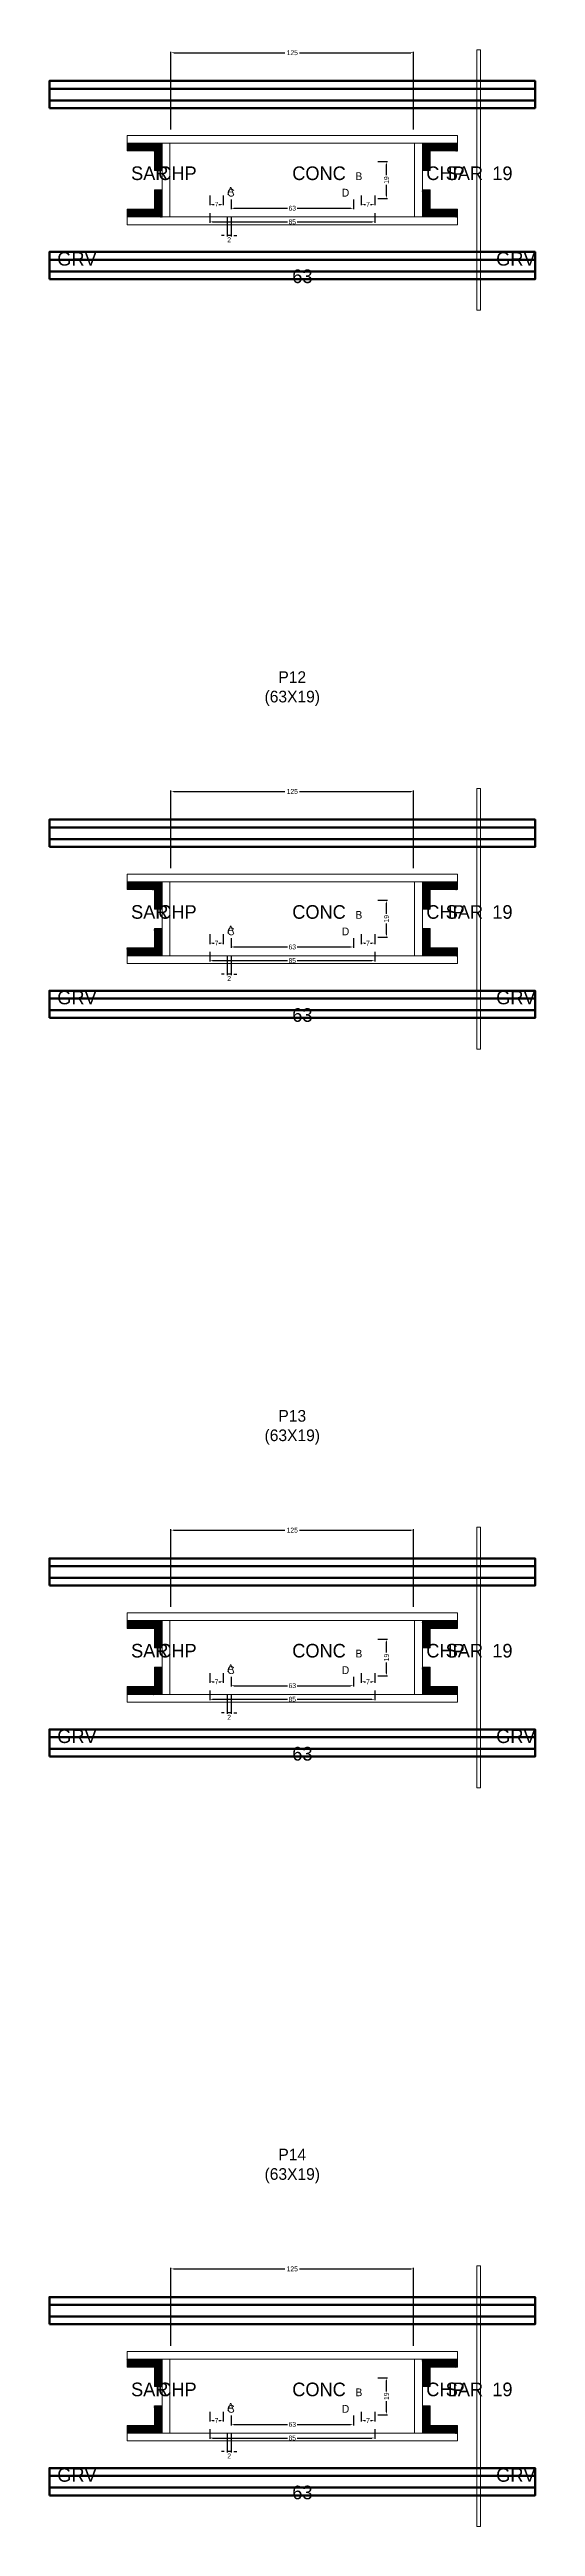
# Model space of a CAD drawing. Header units: centimetres. Extents: x -8500 to 4118, y -39526 to 295.
# Drawn here: x -125 to 125, y -4867 to -3593 of the extents above; entities that cross this region are included whole.
import ezdxf

# ---------------------------------------------------------------- set-up
doc = ezdxf.new("R2010")
doc.units = ezdxf.units.CM
for name, color, linetype in [('COTA', 241, 'Continuous'), ('GRAVATA', 224, 'Continuous'), ('Hachura', 251, 'Continuous'), ('NOMENCLATURA', 7, 'Continuous'), ('SARRAFO', 251, 'Continuous'), ('Texto Seção', 7, 'Continuous')]:
    doc.layers.add(name, color=color, linetype=linetype)
doc.dimstyles.new('cotax2', dxfattribs={"dimtxt": 2.5, "dimasz": 1.5, "dimexe": 0.5, "dimexo": 0.5, "dimgap": 0.5, "dimtad": 1, "dimcen": 2.5, "dimazin": 3, "dimtfac": 1, "dimtmove": 0, "dimatfit": 3})

# ---------------------------------------------------------------- blocks, each defined once
blk = doc.blocks.new('_CLOSEDFILLED')
at = {"color": 0, "linetype": 'BYBLOCK'}
blk.add_solid([(-1, 0.16), (0, 0), (-1, -0.16)], dxfattribs=at)
blk = doc.blocks.new('*D274')
for p, q in [((-42.5, -3677), (-42.5, -3682)), ((-41, -3681.5), (-2.5, -3681.5)), ((2.5, -3681.5), (41, -3681.5)), ((42.5, -3677), (42.5, -3682))]:
    blk.add_line(p, q)
at = {"layer": 'Defpoints'}
for p in [(-42.5, -3676.5), (-42.5, -3681.5), (42.5, -3676.5)]:
    blk.add_point(p, dxfattribs=at)
at = {"layer": 'COTA', "xscale": 1.5, "yscale": 1.5, "rotation": 180}
blk.add_blockref('_CLOSEDFILLED', (-42.5, -3681.5), dxfattribs=at)
at = {"layer": 'COTA', "xscale": 1.5, "yscale": 1.5}
blk.add_blockref('_CLOSEDFILLED', (42.5, -3681.5), dxfattribs=at)
at = {"layer": 'COTA', "insert": (0, -3681.5), "char_height": 2.5, "attachment_point": 5}
blk.add_mtext('85', dxfattribs=at)
blk = doc.blocks.new('*D275')
for p, q in [((-31.5, -3670), (-31.5, -3675)), ((-30, -3674.5), (-2.5, -3674.5)), ((2.5, -3674.5), (30, -3674.5)), ((31.5, -3670), (31.5, -3675))]:
    blk.add_line(p, q)
at = {"layer": 'Defpoints'}
for p in [(-31.5, -3669.5), (31.5, -3669.5), (-31.5, -3674.5)]:
    blk.add_point(p, dxfattribs=at)
at = {"layer": 'COTA', "xscale": 1.5, "yscale": 1.5, "rotation": 180}
blk.add_blockref('_CLOSEDFILLED', (-31.5, -3674.5), dxfattribs=at)
at = {"layer": 'COTA', "xscale": 1.5, "yscale": 1.5}
blk.add_blockref('_CLOSEDFILLED', (31.5, -3674.5), dxfattribs=at)
at = {"layer": 'COTA', "insert": (0, -3674.5), "char_height": 2.5, "attachment_point": 5}
blk.add_mtext('63', dxfattribs=at)
blk = doc.blocks.new('*D276')
for p, q in [((44, -3650.5), (49, -3650.5)), ((48.5, -3657.5), (48.5, -3652)), ((44, -3669.5), (49, -3669.5)), ((48.5, -3668), (48.5, -3662.5))]:
    blk.add_line(p, q)
at = {"layer": 'Defpoints'}
for p in [(43.5, -3650.5), (43.5, -3669.5), (48.5, -3669.5)]:
    blk.add_point(p, dxfattribs=at)
at = {"layer": 'COTA', "xscale": 1.5, "yscale": 1.5}
for p, rotation in [((48.5, -3650.5), 90), ((48.5, -3669.5), 270)]:
    blk.add_blockref('_CLOSEDFILLED', p, dxfattribs=dict(at, rotation=rotation))
at = {"layer": 'COTA', "insert": (48.5, -3660), "char_height": 2.5, "attachment_point": 5, "rotation": 90}
blk.add_mtext('19', dxfattribs=at)
blk = doc.blocks.new('*D277')
for p, q in [((-42.5, -3668), (-42.5, -3673)), ((-35.5, -3668), (-35.5, -3673)), ((-41, -3672.5), (-40.25, -3672.5)), ((-37.75, -3672.5), (-37, -3672.5))]:
    blk.add_line(p, q)
at = {"layer": 'Defpoints'}
for p in [(-42.5, -3667.5), (-35.5, -3667.5), (-42.5, -3672.5)]:
    blk.add_point(p, dxfattribs=at)
at = {"layer": 'COTA', "xscale": 1.5, "yscale": 1.5, "rotation": 180}
blk.add_blockref('_CLOSEDFILLED', (-42.5, -3672.5), dxfattribs=at)
at = {"layer": 'COTA', "xscale": 1.5, "yscale": 1.5}
blk.add_blockref('_CLOSEDFILLED', (-35.5, -3672.5), dxfattribs=at)
at = {"layer": 'COTA', "insert": (-39, -3672.5), "char_height": 2.5, "attachment_point": 5}
blk.add_mtext('7', dxfattribs=at)
blk = doc.blocks.new('*D278')
for p, q in [((35.5, -3668), (35.5, -3673)), ((42.5, -3668), (42.5, -3673)), ((37, -3672.5), (37.75, -3672.5)), ((40.25, -3672.5), (41, -3672.5))]:
    blk.add_line(p, q)
at = {"layer": 'Defpoints'}
for p in [(35.5, -3667.5), (42.5, -3667.5), (35.5, -3672.5)]:
    blk.add_point(p, dxfattribs=at)
at = {"layer": 'COTA', "xscale": 1.5, "yscale": 1.5, "rotation": 180}
blk.add_blockref('_CLOSEDFILLED', (35.5, -3672.5), dxfattribs=at)
at = {"layer": 'COTA', "xscale": 1.5, "yscale": 1.5}
blk.add_blockref('_CLOSEDFILLED', (42.5, -3672.5), dxfattribs=at)
at = {"layer": 'COTA', "insert": (39, -3672.5), "char_height": 2.5, "attachment_point": 5}
blk.add_mtext('7', dxfattribs=at)
blk = doc.blocks.new('*D279')
for p, q in [((-62.5, -3634), (-62.5, -3594)), ((-61, -3594.5), (-3.75, -3594.5)), ((3.75, -3594.5), (61, -3594.5)), ((62.5, -3634), (62.5, -3594))]:
    blk.add_line(p, q)
at = {"layer": 'Defpoints'}
for p in [(-62.5, -3594.5), (-62.5, -3634.5), (62.5, -3634.5)]:
    blk.add_point(p, dxfattribs=at)
at = {"layer": 'COTA', "xscale": 1.5, "yscale": 1.5, "rotation": 180}
blk.add_blockref('_CLOSEDFILLED', (-62.5, -3594.5), dxfattribs=at)
at = {"layer": 'COTA', "xscale": 1.5, "yscale": 1.5}
blk.add_blockref('_CLOSEDFILLED', (62.5, -3594.5), dxfattribs=at)
at = {"layer": 'COTA', "insert": (0, -3594.5), "char_height": 2.5, "attachment_point": 5}
blk.add_mtext('125', dxfattribs=at)
blk = doc.blocks.new('*D300')
for p, q in [((-42.5, -4057), (-42.5, -4062)), ((-41, -4061.5), (-2.5, -4061.5)), ((2.5, -4061.5), (41, -4061.5)), ((42.5, -4057), (42.5, -4062))]:
    blk.add_line(p, q)
at = {"layer": 'Defpoints'}
for p in [(-42.5, -4056.5), (-42.5, -4061.5), (42.5, -4056.5)]:
    blk.add_point(p, dxfattribs=at)
at = {"layer": 'COTA', "xscale": 1.5, "yscale": 1.5, "rotation": 180}
blk.add_blockref('_CLOSEDFILLED', (-42.5, -4061.5), dxfattribs=at)
at = {"layer": 'COTA', "xscale": 1.5, "yscale": 1.5}
blk.add_blockref('_CLOSEDFILLED', (42.5, -4061.5), dxfattribs=at)
at = {"layer": 'COTA', "insert": (0, -4061.5), "char_height": 2.5, "attachment_point": 5}
blk.add_mtext('85', dxfattribs=at)
blk = doc.blocks.new('*D301')
for p, q in [((-31.5, -4050), (-31.5, -4055)), ((31.5, -4050), (31.5, -4055)), ((-30, -4054.5), (-2.5, -4054.5)), ((2.5, -4054.5), (30, -4054.5))]:
    blk.add_line(p, q)
at = {"layer": 'Defpoints'}
for p in [(-31.5, -4049.5), (31.5, -4049.5), (-31.5, -4054.5)]:
    blk.add_point(p, dxfattribs=at)
at = {"layer": 'COTA', "xscale": 1.5, "yscale": 1.5, "rotation": 180}
blk.add_blockref('_CLOSEDFILLED', (-31.5, -4054.5), dxfattribs=at)
at = {"layer": 'COTA', "xscale": 1.5, "yscale": 1.5}
blk.add_blockref('_CLOSEDFILLED', (31.5, -4054.5), dxfattribs=at)
at = {"layer": 'COTA', "insert": (0, -4054.5), "char_height": 2.5, "attachment_point": 5}
blk.add_mtext('63', dxfattribs=at)
blk = doc.blocks.new('*D302')
for p, q in [((44, -4030.5), (49, -4030.5)), ((48.5, -4037.5), (48.5, -4032)), ((44, -4049.5), (49, -4049.5)), ((48.5, -4048), (48.5, -4042.5))]:
    blk.add_line(p, q)
at = {"layer": 'Defpoints'}
for p in [(43.5, -4030.5), (43.5, -4049.5), (48.5, -4049.5)]:
    blk.add_point(p, dxfattribs=at)
at = {"layer": 'COTA', "xscale": 1.5, "yscale": 1.5}
for p, rotation in [((48.5, -4030.5), 90), ((48.5, -4049.5), 270)]:
    blk.add_blockref('_CLOSEDFILLED', p, dxfattribs=dict(at, rotation=rotation))
at = {"layer": 'COTA', "insert": (48.5, -4040), "char_height": 2.5, "attachment_point": 5, "rotation": 90}
blk.add_mtext('19', dxfattribs=at)
blk = doc.blocks.new('*D303')
for p, q in [((-42.5, -4048), (-42.5, -4053)), ((-35.5, -4048), (-35.5, -4053)), ((-41, -4052.5), (-40.25, -4052.5)), ((-37.75, -4052.5), (-37, -4052.5))]:
    blk.add_line(p, q)
at = {"layer": 'Defpoints'}
for p in [(-42.5, -4047.5), (-35.5, -4047.5), (-42.5, -4052.5)]:
    blk.add_point(p, dxfattribs=at)
at = {"layer": 'COTA', "xscale": 1.5, "yscale": 1.5, "rotation": 180}
blk.add_blockref('_CLOSEDFILLED', (-42.5, -4052.5), dxfattribs=at)
at = {"layer": 'COTA', "xscale": 1.5, "yscale": 1.5}
blk.add_blockref('_CLOSEDFILLED', (-35.5, -4052.5), dxfattribs=at)
at = {"layer": 'COTA', "insert": (-39, -4052.5), "char_height": 2.5, "attachment_point": 5}
blk.add_mtext('7', dxfattribs=at)
blk = doc.blocks.new('*D304')
for p, q in [((35.5, -4048), (35.5, -4053)), ((42.5, -4048), (42.5, -4053)), ((37, -4052.5), (37.75, -4052.5)), ((40.25, -4052.5), (41, -4052.5))]:
    blk.add_line(p, q)
at = {"layer": 'Defpoints'}
for p in [(35.5, -4047.5), (42.5, -4047.5), (35.5, -4052.5)]:
    blk.add_point(p, dxfattribs=at)
at = {"layer": 'COTA', "xscale": 1.5, "yscale": 1.5, "rotation": 180}
blk.add_blockref('_CLOSEDFILLED', (35.5, -4052.5), dxfattribs=at)
at = {"layer": 'COTA', "xscale": 1.5, "yscale": 1.5}
blk.add_blockref('_CLOSEDFILLED', (42.5, -4052.5), dxfattribs=at)
at = {"layer": 'COTA', "insert": (39, -4052.5), "char_height": 2.5, "attachment_point": 5}
blk.add_mtext('7', dxfattribs=at)
blk = doc.blocks.new('*D305')
for p, q in [((-62.5, -4014), (-62.5, -3974)), ((-61, -3974.5), (-3.75, -3974.5)), ((3.75, -3974.5), (61, -3974.5)), ((62.5, -4014), (62.5, -3974))]:
    blk.add_line(p, q)
at = {"layer": 'Defpoints'}
for p in [(-62.5, -3974.5), (-62.5, -4014.5), (62.5, -4014.5)]:
    blk.add_point(p, dxfattribs=at)
at = {"layer": 'COTA', "xscale": 1.5, "yscale": 1.5, "rotation": 180}
blk.add_blockref('_CLOSEDFILLED', (-62.5, -3974.5), dxfattribs=at)
at = {"layer": 'COTA', "xscale": 1.5, "yscale": 1.5}
blk.add_blockref('_CLOSEDFILLED', (62.5, -3974.5), dxfattribs=at)
at = {"layer": 'COTA', "insert": (0, -3974.5), "char_height": 2.5, "attachment_point": 5}
blk.add_mtext('125', dxfattribs=at)
blk = doc.blocks.new('*D326')
for p, q in [((-42.5, -4437), (-42.5, -4442)), ((-41, -4441.5), (-2.5, -4441.5)), ((2.5, -4441.5), (41, -4441.5)), ((42.5, -4437), (42.5, -4442))]:
    blk.add_line(p, q)
at = {"layer": 'Defpoints'}
for p in [(-42.5, -4436.5), (-42.5, -4441.5), (42.5, -4436.5)]:
    blk.add_point(p, dxfattribs=at)
at = {"layer": 'COTA', "xscale": 1.5, "yscale": 1.5, "rotation": 180}
blk.add_blockref('_CLOSEDFILLED', (-42.5, -4441.5), dxfattribs=at)
at = {"layer": 'COTA', "xscale": 1.5, "yscale": 1.5}
blk.add_blockref('_CLOSEDFILLED', (42.5, -4441.5), dxfattribs=at)
at = {"layer": 'COTA', "insert": (0, -4441.5), "char_height": 2.5, "attachment_point": 5}
blk.add_mtext('85', dxfattribs=at)
blk = doc.blocks.new('*D327')
for p, q in [((-31.5, -4430), (-31.5, -4435)), ((31.5, -4430), (31.5, -4435)), ((-30, -4434.5), (-2.5, -4434.5)), ((2.5, -4434.5), (30, -4434.5))]:
    blk.add_line(p, q)
at = {"layer": 'Defpoints'}
for p in [(-31.5, -4429.5), (31.5, -4429.5), (-31.5, -4434.5)]:
    blk.add_point(p, dxfattribs=at)
at = {"layer": 'COTA', "xscale": 1.5, "yscale": 1.5, "rotation": 180}
blk.add_blockref('_CLOSEDFILLED', (-31.5, -4434.5), dxfattribs=at)
at = {"layer": 'COTA', "xscale": 1.5, "yscale": 1.5}
blk.add_blockref('_CLOSEDFILLED', (31.5, -4434.5), dxfattribs=at)
at = {"layer": 'COTA', "insert": (0, -4434.5), "char_height": 2.5, "attachment_point": 5}
blk.add_mtext('63', dxfattribs=at)
blk = doc.blocks.new('*D328')
for p, q in [((44, -4410.5), (49, -4410.5)), ((48.5, -4417.5), (48.5, -4412)), ((44, -4429.5), (49, -4429.5)), ((48.5, -4428), (48.5, -4422.5))]:
    blk.add_line(p, q)
at = {"layer": 'Defpoints'}
for p in [(43.5, -4410.5), (43.5, -4429.5), (48.5, -4429.5)]:
    blk.add_point(p, dxfattribs=at)
at = {"layer": 'COTA', "xscale": 1.5, "yscale": 1.5}
for p, rotation in [((48.5, -4410.5), 90), ((48.5, -4429.5), 270)]:
    blk.add_blockref('_CLOSEDFILLED', p, dxfattribs=dict(at, rotation=rotation))
at = {"layer": 'COTA', "insert": (48.5, -4420), "char_height": 2.5, "attachment_point": 5, "rotation": 90}
blk.add_mtext('19', dxfattribs=at)
blk = doc.blocks.new('*D329')
for p, q in [((-42.5, -4428), (-42.5, -4433)), ((-41, -4432.5), (-40.25, -4432.5)), ((-37.75, -4432.5), (-37, -4432.5)), ((-35.5, -4428), (-35.5, -4433))]:
    blk.add_line(p, q)
at = {"layer": 'Defpoints'}
for p in [(-42.5, -4427.5), (-42.5, -4432.5), (-35.5, -4427.5)]:
    blk.add_point(p, dxfattribs=at)
at = {"layer": 'COTA', "xscale": 1.5, "yscale": 1.5, "rotation": 180}
blk.add_blockref('_CLOSEDFILLED', (-42.5, -4432.5), dxfattribs=at)
at = {"layer": 'COTA', "xscale": 1.5, "yscale": 1.5}
blk.add_blockref('_CLOSEDFILLED', (-35.5, -4432.5), dxfattribs=at)
at = {"layer": 'COTA', "insert": (-39, -4432.5), "char_height": 2.5, "attachment_point": 5}
blk.add_mtext('7', dxfattribs=at)
blk = doc.blocks.new('*D330')
for p, q in [((35.5, -4428), (35.5, -4433)), ((37, -4432.5), (37.75, -4432.5)), ((40.25, -4432.5), (41, -4432.5)), ((42.5, -4428), (42.5, -4433))]:
    blk.add_line(p, q)
at = {"layer": 'Defpoints'}
for p in [(35.5, -4427.5), (35.5, -4432.5), (42.5, -4427.5)]:
    blk.add_point(p, dxfattribs=at)
at = {"layer": 'COTA', "xscale": 1.5, "yscale": 1.5, "rotation": 180}
blk.add_blockref('_CLOSEDFILLED', (35.5, -4432.5), dxfattribs=at)
at = {"layer": 'COTA', "xscale": 1.5, "yscale": 1.5}
blk.add_blockref('_CLOSEDFILLED', (42.5, -4432.5), dxfattribs=at)
at = {"layer": 'COTA', "insert": (39, -4432.5), "char_height": 2.5, "attachment_point": 5}
blk.add_mtext('7', dxfattribs=at)
blk = doc.blocks.new('*D331')
for p, q in [((-62.5, -4394), (-62.5, -4354)), ((-61, -4354.5), (-3.75, -4354.5)), ((3.75, -4354.5), (61, -4354.5)), ((62.5, -4394), (62.5, -4354))]:
    blk.add_line(p, q)
at = {"layer": 'Defpoints'}
for p in [(-62.5, -4354.5), (-62.5, -4394.5), (62.5, -4394.5)]:
    blk.add_point(p, dxfattribs=at)
at = {"layer": 'COTA', "xscale": 1.5, "yscale": 1.5, "rotation": 180}
blk.add_blockref('_CLOSEDFILLED', (-62.5, -4354.5), dxfattribs=at)
at = {"layer": 'COTA', "xscale": 1.5, "yscale": 1.5}
blk.add_blockref('_CLOSEDFILLED', (62.5, -4354.5), dxfattribs=at)
at = {"layer": 'COTA', "insert": (0, -4354.5), "char_height": 2.5, "attachment_point": 5}
blk.add_mtext('125', dxfattribs=at)
blk = doc.blocks.new('*D352')
for p, q in [((-42.5, -4817), (-42.5, -4822)), ((-41, -4821.5), (-2.5, -4821.5)), ((2.5, -4821.5), (41, -4821.5)), ((42.5, -4817), (42.5, -4822))]:
    blk.add_line(p, q)
at = {"layer": 'Defpoints'}
for p in [(-42.5, -4816.5), (-42.5, -4821.5), (42.5, -4816.5)]:
    blk.add_point(p, dxfattribs=at)
at = {"layer": 'COTA', "xscale": 1.5, "yscale": 1.5, "rotation": 180}
blk.add_blockref('_CLOSEDFILLED', (-42.5, -4821.5), dxfattribs=at)
at = {"layer": 'COTA', "xscale": 1.5, "yscale": 1.5}
blk.add_blockref('_CLOSEDFILLED', (42.5, -4821.5), dxfattribs=at)
at = {"layer": 'COTA', "insert": (0, -4821.5), "char_height": 2.5, "attachment_point": 5}
blk.add_mtext('85', dxfattribs=at)
blk = doc.blocks.new('*D353')
for p, q in [((-31.5, -4810), (-31.5, -4815)), ((-30, -4814.5), (-2.5, -4814.5)), ((2.5, -4814.5), (30, -4814.5)), ((31.5, -4810), (31.5, -4815))]:
    blk.add_line(p, q)
at = {"layer": 'Defpoints'}
for p in [(-31.5, -4809.5), (-31.5, -4814.5), (31.5, -4809.5)]:
    blk.add_point(p, dxfattribs=at)
at = {"layer": 'COTA', "xscale": 1.5, "yscale": 1.5, "rotation": 180}
blk.add_blockref('_CLOSEDFILLED', (-31.5, -4814.5), dxfattribs=at)
at = {"layer": 'COTA', "xscale": 1.5, "yscale": 1.5}
blk.add_blockref('_CLOSEDFILLED', (31.5, -4814.5), dxfattribs=at)
at = {"layer": 'COTA', "insert": (0, -4814.5), "char_height": 2.5, "attachment_point": 5}
blk.add_mtext('63', dxfattribs=at)
blk = doc.blocks.new('*D354')
for p, q in [((44, -4790.5), (49, -4790.5)), ((48.5, -4797.5), (48.5, -4792)), ((48.5, -4808), (48.5, -4802.5)), ((44, -4809.5), (49, -4809.5))]:
    blk.add_line(p, q)
at = {"layer": 'Defpoints'}
for p in [(43.5, -4790.5), (43.5, -4809.5), (48.5, -4809.5)]:
    blk.add_point(p, dxfattribs=at)
at = {"layer": 'COTA', "xscale": 1.5, "yscale": 1.5}
for p, rotation in [((48.5, -4790.5), 90), ((48.5, -4809.5), 270)]:
    blk.add_blockref('_CLOSEDFILLED', p, dxfattribs=dict(at, rotation=rotation))
at = {"layer": 'COTA', "insert": (48.5, -4800), "char_height": 2.5, "attachment_point": 5, "rotation": 90}
blk.add_mtext('19', dxfattribs=at)
blk = doc.blocks.new('*D355')
for p, q in [((-42.5, -4808), (-42.5, -4813)), ((-41, -4812.5), (-40.25, -4812.5)), ((-37.75, -4812.5), (-37, -4812.5)), ((-35.5, -4808), (-35.5, -4813))]:
    blk.add_line(p, q)
at = {"layer": 'Defpoints'}
for p in [(-42.5, -4807.5), (-42.5, -4812.5), (-35.5, -4807.5)]:
    blk.add_point(p, dxfattribs=at)
at = {"layer": 'COTA', "xscale": 1.5, "yscale": 1.5, "rotation": 180}
blk.add_blockref('_CLOSEDFILLED', (-42.5, -4812.5), dxfattribs=at)
at = {"layer": 'COTA', "xscale": 1.5, "yscale": 1.5}
blk.add_blockref('_CLOSEDFILLED', (-35.5, -4812.5), dxfattribs=at)
at = {"layer": 'COTA', "insert": (-39, -4812.5), "char_height": 2.5, "attachment_point": 5}
blk.add_mtext('7', dxfattribs=at)
blk = doc.blocks.new('*D356')
for p, q in [((35.5, -4808), (35.5, -4813)), ((37, -4812.5), (37.75, -4812.5)), ((40.25, -4812.5), (41, -4812.5)), ((42.5, -4808), (42.5, -4813))]:
    blk.add_line(p, q)
at = {"layer": 'Defpoints'}
for p in [(35.5, -4807.5), (35.5, -4812.5), (42.5, -4807.5)]:
    blk.add_point(p, dxfattribs=at)
at = {"layer": 'COTA', "xscale": 1.5, "yscale": 1.5, "rotation": 180}
blk.add_blockref('_CLOSEDFILLED', (35.5, -4812.5), dxfattribs=at)
at = {"layer": 'COTA', "xscale": 1.5, "yscale": 1.5}
blk.add_blockref('_CLOSEDFILLED', (42.5, -4812.5), dxfattribs=at)
at = {"layer": 'COTA', "insert": (39, -4812.5), "char_height": 2.5, "attachment_point": 5}
blk.add_mtext('7', dxfattribs=at)
blk = doc.blocks.new('*D357')
for p, q in [((-62.5, -4774), (-62.5, -4734)), ((-61, -4734.5), (-3.75, -4734.5)), ((3.75, -4734.5), (61, -4734.5)), ((62.5, -4774), (62.5, -4734))]:
    blk.add_line(p, q)
at = {"layer": 'Defpoints'}
for p in [(-62.5, -4734.5), (-62.5, -4774.5), (62.5, -4774.5)]:
    blk.add_point(p, dxfattribs=at)
at = {"layer": 'COTA', "xscale": 1.5, "yscale": 1.5, "rotation": 180}
blk.add_blockref('_CLOSEDFILLED', (-62.5, -4734.5), dxfattribs=at)
at = {"layer": 'COTA', "xscale": 1.5, "yscale": 1.5}
blk.add_blockref('_CLOSEDFILLED', (62.5, -4734.5), dxfattribs=at)
at = {"layer": 'COTA', "insert": (0, -4734.5), "char_height": 2.5, "attachment_point": 5}
blk.add_mtext('125', dxfattribs=at)

msp = doc.modelspace()

# ---------------------------------------------------------------- hatches: boundary and pattern name
at = {"layer": 'SARRAFO'}
h = msp.add_hatch(dxfattribs=at)
h.set_pattern_fill('SOLID', scale=2)
h.paths.add_polyline_path([(-85, -3645), (-71, -3645), (-71, -3641), (-85, -3641)])
h = msp.add_hatch(dxfattribs=at)
h.set_pattern_fill('SOLID', scale=2)
h.paths.add_polyline_path([(-71, -3655), (-67, -3655), (-67, -3641), (-71, -3641)])
h = msp.add_hatch(dxfattribs=at)
h.set_pattern_fill('SOLID', scale=2)
h.paths.add_polyline_path([(67, -3655), (71, -3655), (71, -3641), (67, -3641)])
h = msp.add_hatch(dxfattribs=at)
h.set_pattern_fill('SOLID', scale=2)
h.paths.add_polyline_path([(71, -3645), (85, -3645), (85, -3641), (71, -3641)])
h = msp.add_hatch(dxfattribs=at)
h.set_pattern_fill('SOLID', scale=2)
h.paths.add_polyline_path([(-71, -3679), (-67, -3679), (-67, -3665), (-71, -3665)])
h = msp.add_hatch(dxfattribs=at)
h.set_pattern_fill('SOLID', scale=2)
h.paths.add_polyline_path([(67, -3679), (71, -3679), (71, -3665), (67, -3665)])
h = msp.add_hatch(dxfattribs=at)
h.set_pattern_fill('SOLID', scale=2)
h.paths.add_polyline_path([(-85, -3679), (-71, -3679), (-71, -3675), (-85, -3675)])
h = msp.add_hatch(dxfattribs=at)
h.set_pattern_fill('SOLID', scale=2)
h.paths.add_polyline_path([(71, -3679), (85, -3679), (85, -3675), (71, -3675)])
h = msp.add_hatch(dxfattribs=at)
h.set_pattern_fill('SOLID', scale=2)
h.paths.add_polyline_path([(-85, -4025), (-71, -4025), (-71, -4021), (-85, -4021)])
h = msp.add_hatch(dxfattribs=at)
h.set_pattern_fill('SOLID', scale=2)
h.paths.add_polyline_path([(-71, -4035), (-67, -4035), (-67, -4021), (-71, -4021)])
h = msp.add_hatch(dxfattribs=at)
h.set_pattern_fill('SOLID', scale=2)
h.paths.add_polyline_path([(67, -4035), (71, -4035), (71, -4021), (67, -4021)])
h = msp.add_hatch(dxfattribs=at)
h.set_pattern_fill('SOLID', scale=2)
h.paths.add_polyline_path([(71, -4025), (85, -4025), (85, -4021), (71, -4021)])
h = msp.add_hatch(dxfattribs=at)
h.set_pattern_fill('SOLID', scale=2)
h.paths.add_polyline_path([(-71, -4059), (-67, -4059), (-67, -4045), (-71, -4045)])
h = msp.add_hatch(dxfattribs=at)
h.set_pattern_fill('SOLID', scale=2)
h.paths.add_polyline_path([(67, -4059), (71, -4059), (71, -4045), (67, -4045)])
h = msp.add_hatch(dxfattribs=at)
h.set_pattern_fill('SOLID', scale=2)
h.paths.add_polyline_path([(-85, -4059), (-71, -4059), (-71, -4055), (-85, -4055)])
h = msp.add_hatch(dxfattribs=at)
h.set_pattern_fill('SOLID', scale=2)
h.paths.add_polyline_path([(71, -4059), (85, -4059), (85, -4055), (71, -4055)])
h = msp.add_hatch(dxfattribs=at)
h.set_pattern_fill('SOLID', scale=2)
h.paths.add_polyline_path([(-85, -4405), (-71, -4405), (-71, -4401), (-85, -4401)])
h = msp.add_hatch(dxfattribs=at)
h.set_pattern_fill('SOLID', scale=2)
h.paths.add_polyline_path([(-71, -4415), (-67, -4415), (-67, -4401), (-71, -4401)])
h = msp.add_hatch(dxfattribs=at)
h.set_pattern_fill('SOLID', scale=2)
h.paths.add_polyline_path([(67, -4415), (71, -4415), (71, -4401), (67, -4401)])
h = msp.add_hatch(dxfattribs=at)
h.set_pattern_fill('SOLID', scale=2)
h.paths.add_polyline_path([(71, -4405), (85, -4405), (85, -4401), (71, -4401)])
h = msp.add_hatch(dxfattribs=at)
h.set_pattern_fill('SOLID', scale=2)
h.paths.add_polyline_path([(-71, -4439), (-67, -4439), (-67, -4425), (-71, -4425)])
h = msp.add_hatch(dxfattribs=at)
h.set_pattern_fill('SOLID', scale=2)
h.paths.add_polyline_path([(67, -4439), (71, -4439), (71, -4425), (67, -4425)])
h = msp.add_hatch(dxfattribs=at)
h.set_pattern_fill('SOLID', scale=2)
h.paths.add_polyline_path([(-85, -4439), (-71, -4439), (-71, -4435), (-85, -4435)])
h = msp.add_hatch(dxfattribs=at)
h.set_pattern_fill('SOLID', scale=2)
h.paths.add_polyline_path([(71, -4439), (85, -4439), (85, -4435), (71, -4435)])
h = msp.add_hatch(dxfattribs=at)
h.set_pattern_fill('SOLID', scale=2)
h.paths.add_polyline_path([(-85, -4785), (-71, -4785), (-71, -4781), (-85, -4781)])
h = msp.add_hatch(dxfattribs=at)
h.set_pattern_fill('SOLID', scale=2)
h.paths.add_polyline_path([(-71, -4795), (-67, -4795), (-67, -4781), (-71, -4781)])
h = msp.add_hatch(dxfattribs=at)
h.set_pattern_fill('SOLID', scale=2)
h.paths.add_polyline_path([(67, -4795), (71, -4795), (71, -4781), (67, -4781)])
h = msp.add_hatch(dxfattribs=at)
h.set_pattern_fill('SOLID', scale=2)
h.paths.add_polyline_path([(71, -4785), (85, -4785), (85, -4781), (71, -4781)])
h = msp.add_hatch(dxfattribs=at)
h.set_pattern_fill('SOLID', scale=2)
h.paths.add_polyline_path([(-85, -4819), (-71, -4819), (-71, -4815), (-85, -4815)])
h = msp.add_hatch(dxfattribs=at)
h.set_pattern_fill('SOLID', scale=2)
h.paths.add_polyline_path([(-71, -4819), (-67, -4819), (-67, -4805), (-71, -4805)])
h = msp.add_hatch(dxfattribs=at)
h.set_pattern_fill('SOLID', scale=2)
h.paths.add_polyline_path([(67, -4819), (71, -4819), (71, -4805), (67, -4805)])
h = msp.add_hatch(dxfattribs=at)
h.set_pattern_fill('SOLID', scale=2)
h.paths.add_polyline_path([(71, -4819), (85, -4819), (85, -4815), (71, -4815)])

# ---------------------------------------------------------------- linework, layer by layer
at = {"layer": 'GRAVATA', "lineweight": 50}
for points in [[(-125, -3623), (125, -3623), (125, -3609), (-125, -3609)], [(-125, -3619), (125, -3619), (125, -3613), (-125, -3613)], [(-125, -3711), (125, -3711), (125, -3697), (-125, -3697)], [(-125, -3707), (125, -3707), (125, -3701), (-125, -3701)], [(-125, -4003), (125, -4003), (125, -3989), (-125, -3989)], [(-125, -3999), (125, -3999), (125, -3993), (-125, -3993)], [(-125, -4091), (125, -4091), (125, -4077), (-125, -4077)], [(-125, -4087), (125, -4087), (125, -4081), (-125, -4081)], [(-125, -4383), (125, -4383), (125, -4369), (-125, -4369)], [(-125, -4379), (125, -4379), (125, -4373), (-125, -4373)], [(-125, -4471), (125, -4471), (125, -4457), (-125, -4457)], [(-125, -4467), (125, -4467), (125, -4461), (-125, -4461)], [(-125, -4763), (125, -4763), (125, -4749), (-125, -4749)], [(-125, -4759), (125, -4759), (125, -4753), (-125, -4753)], [(-125, -4851), (125, -4851), (125, -4837), (-125, -4837)], [(-125, -4847), (125, -4847), (125, -4841), (-125, -4841)]]:
    msp.add_lwpolyline(points, close=True, dxfattribs=at)
at = {"layer": 'Hachura', "lineweight": 13}
for points in [[(95, -3727), (97, -3727), (97, -3593), (95, -3593)], [(95, -4107), (97, -4107), (97, -3973), (95, -3973)], [(95, -4487), (97, -4487), (97, -4353), (95, -4353)], [(95, -4867), (97, -4867), (97, -4733), (95, -4733)]]:
    msp.add_lwpolyline(points, close=True, dxfattribs=at)
at = {"layer": 'Hachura', "lineweight": 18}
for points in [[(-85, -3641), (85, -3641), (85, -3637), (-85, -3637)], [(-67, -3679), (-63, -3679), (-63, -3641), (-67, -3641)], [(63, -3679), (67, -3679), (67, -3641), (63, -3641)], [(-85, -3683), (85, -3683), (85, -3679), (-85, -3679)], [(-85, -4021), (85, -4021), (85, -4017), (-85, -4017)], [(-67, -4059), (-63, -4059), (-63, -4021), (-67, -4021)], [(63, -4059), (67, -4059), (67, -4021), (63, -4021)], [(-85, -4063), (85, -4063), (85, -4059), (-85, -4059)], [(-85, -4401), (85, -4401), (85, -4397), (-85, -4397)], [(-67, -4439), (-63, -4439), (-63, -4401), (-67, -4401)], [(63, -4439), (67, -4439), (67, -4401), (63, -4401)], [(-85, -4443), (85, -4443), (85, -4439), (-85, -4439)], [(-85, -4781), (85, -4781), (85, -4777), (-85, -4777)], [(-67, -4819), (-63, -4819), (-63, -4781), (-67, -4781)], [(63, -4819), (67, -4819), (67, -4781), (63, -4781)], [(-85, -4823), (85, -4823), (85, -4819), (-85, -4819)]]:
    msp.add_lwpolyline(points, close=True, dxfattribs=at)
at = {"layer": 'SARRAFO', "lineweight": 13}
for points in [[(-85, -3645), (-71, -3645), (-71, -3641), (-85, -3641)], [(-71, -3655), (-67, -3655), (-67, -3641), (-71, -3641)], [(67, -3655), (71, -3655), (71, -3641), (67, -3641)], [(71, -3645), (85, -3645), (85, -3641), (71, -3641)], [(-71, -3679), (-67, -3679), (-67, -3665), (-71, -3665)], [(67, -3679), (71, -3679), (71, -3665), (67, -3665)], [(-85, -3679), (-71, -3679), (-71, -3675), (-85, -3675)], [(71, -3679), (85, -3679), (85, -3675), (71, -3675)], [(-85, -4025), (-71, -4025), (-71, -4021), (-85, -4021)], [(-71, -4035), (-67, -4035), (-67, -4021), (-71, -4021)], [(67, -4035), (71, -4035), (71, -4021), (67, -4021)], [(71, -4025), (85, -4025), (85, -4021), (71, -4021)], [(-71, -4059), (-67, -4059), (-67, -4045), (-71, -4045)], [(67, -4059), (71, -4059), (71, -4045), (67, -4045)], [(-85, -4059), (-71, -4059), (-71, -4055), (-85, -4055)], [(71, -4059), (85, -4059), (85, -4055), (71, -4055)], [(-85, -4405), (-71, -4405), (-71, -4401), (-85, -4401)], [(-71, -4415), (-67, -4415), (-67, -4401), (-71, -4401)], [(67, -4415), (71, -4415), (71, -4401), (67, -4401)], [(71, -4405), (85, -4405), (85, -4401), (71, -4401)], [(-71, -4439), (-67, -4439), (-67, -4425), (-71, -4425)], [(67, -4439), (71, -4439), (71, -4425), (67, -4425)], [(-85, -4439), (-71, -4439), (-71, -4435), (-85, -4435)], [(71, -4439), (85, -4439), (85, -4435), (71, -4435)], [(-85, -4785), (-71, -4785), (-71, -4781), (-85, -4781)], [(-71, -4795), (-67, -4795), (-67, -4781), (-71, -4781)], [(67, -4795), (71, -4795), (71, -4781), (67, -4781)], [(71, -4785), (85, -4785), (85, -4781), (71, -4781)], [(-85, -4819), (-71, -4819), (-71, -4815), (-85, -4815)], [(-71, -4819), (-67, -4819), (-67, -4805), (-71, -4805)], [(67, -4819), (71, -4819), (71, -4805), (67, -4805)], [(71, -4819), (85, -4819), (85, -4815), (71, -4815)]]:
    msp.add_lwpolyline(points, close=True, dxfattribs=at)

# ---------------------------------------------------------------- texts
at = {"layer": 'NOMENCLATURA'}
for s, p in [('B', (32.5, -3660)), ('A', (-33.5, -3667.5)), ('C', (-33.5, -3668.5)), ('D', (25.5, -3668.5)), ('B', (32.5, -4040)), ('A', (-33.5, -4047.5)), ('C', (-33.5, -4048.5)), ('D', (25.5, -4048.5)), ('B', (32.5, -4420)), ('A', (-33.5, -4427.5)), ('C', (-33.5, -4428.5)), ('D', (25.5, -4428.5)), ('A', (-33.5, -4807.5)), ('B', (32.5, -4800)), ('C', (-33.5, -4808.5)), ('D', (25.5, -4808.5))]:
    msp.add_text(s, height=4, dxfattribs=at).set_placement(p)
at = {"layer": 'NOMENCLATURA', "char_height": 6, "attachment_point": 8}
for s, insert in [('P12\\P(63X19)', (0, -3930.5)), ('P13\\P(63X19)', (0, -4310.5)), ('P14\\P(63X19)', (0, -4690.5))]:
    msp.add_mtext(s, dxfattribs=dict(at, insert=insert))
at = {"layer": 'Texto Seção'}
for s, p in [('SAR', (-83, -3660)), ('CHP', (-69, -3660)), ('CONC', (0, -3660)), ('CHP', (69, -3660)), ('SAR', (79, -3660)), ('19', (103, -3660)), ('GRV', (-121, -3704)), ('63', (0, -3713)), ('GRV', (105, -3704)), ('SAR', (-83, -4040)), ('CHP', (-69, -4040)), ('CONC', (0, -4040)), ('CHP', (69, -4040)), ('SAR', (79, -4040)), ('19', (103, -4040)), ('GRV', (-121, -4084)), ('GRV', (105, -4084)), ('63', (0, -4093)), ('SAR', (-83, -4420)), ('CHP', (-69, -4420)), ('CONC', (0, -4420)), ('CHP', (69, -4420)), ('SAR', (79, -4420)), ('19', (103, -4420)), ('GRV', (-121, -4464)), ('GRV', (105, -4464)), ('63', (0, -4473)), ('SAR', (-83, -4800)), ('CHP', (-69, -4800)), ('CONC', (0, -4800)), ('CHP', (69, -4800)), ('SAR', (79, -4800)), ('19', (103, -4800)), ('GRV', (-121, -4844)), ('GRV', (105, -4844)), ('63', (0, -4853))]:
    msp.add_text(s, height=7, dxfattribs=at).set_placement(p)

# ---------------------------------------------------------------- dimensions: what is measured, and where the dimension line sits
at = {"layer": 'COTA'}
for base, p1, p2, picture, middle in [((-62.5, -3594.5), (-62.5, -3634.5), (62.5, -3634.5), '*D279', (0, -3594.5)), ((-42.5, -3672.5), (-42.5, -3667.5), (-35.5, -3667.5), '*D277', (-39, -3672.5)), ((-31.5, -3674.5), (-31.5, -3669.5), (31.5, -3669.5), '*D275', (0, -3674.5)), ((35.5, -3672.5), (35.5, -3667.5), (42.5, -3667.5), '*D278', (39, -3672.5)), ((-42.5, -3681.5), (-42.5, -3676.5), (42.5, -3676.5), '*D274', (0, -3681.5)), ((-62.5, -3974.5), (-62.5, -4014.5), (62.5, -4014.5), '*D305', (0, -3974.5)), ((-42.5, -4052.5), (-42.5, -4047.5), (-35.5, -4047.5), '*D303', (-39, -4052.5)), ((-31.5, -4054.5), (-31.5, -4049.5), (31.5, -4049.5), '*D301', (0, -4054.5)), ((35.5, -4052.5), (35.5, -4047.5), (42.5, -4047.5), '*D304', (39, -4052.5)), ((-42.5, -4061.5), (-42.5, -4056.5), (42.5, -4056.5), '*D300', (0, -4061.5)), ((-62.5, -4354.5), (-62.5, -4394.5), (62.5, -4394.5), '*D331', (0, -4354.5)), ((-42.5, -4432.5), (-42.5, -4427.5), (-35.5, -4427.5), '*D329', (-39, -4432.5)), ((-31.5, -4434.5), (-31.5, -4429.5), (31.5, -4429.5), '*D327', (0, -4434.5)), ((35.5, -4432.5), (35.5, -4427.5), (42.5, -4427.5), '*D330', (39, -4432.5)), ((-42.5, -4441.5), (-42.5, -4436.5), (42.5, -4436.5), '*D326', (0, -4441.5)), ((-62.5, -4734.5), (-62.5, -4774.5), (62.5, -4774.5), '*D357', (0, -4734.5)), ((-42.5, -4812.5), (-42.5, -4807.5), (-35.5, -4807.5), '*D355', (-39, -4812.5)), ((-31.5, -4814.5), (-31.5, -4809.5), (31.5, -4809.5), '*D353', (0, -4814.5)), ((35.5, -4812.5), (35.5, -4807.5), (42.5, -4807.5), '*D356', (39, -4812.5)), ((-42.5, -4821.5), (-42.5, -4816.5), (42.5, -4816.5), '*D352', (0, -4821.5))]:
    dim = msp.add_linear_dim(base=base, p1=p1, p2=p2, dimstyle='cotax2', dxfattribs=at)
    dim.commit()
    dim.dimension.update_dxf_attribs({"geometry": picture, "text_midpoint": middle})
for base, p1, p2, picture, middle in [((48.5, -3669.5), (43.5, -3669.5), (43.5, -3650.5), '*D276', (48.5, -3660)), ((48.5, -4049.5), (43.5, -4049.5), (43.5, -4030.5), '*D302', (48.5, -4040)), ((48.5, -4429.5), (43.5, -4429.5), (43.5, -4410.5), '*D328', (48.5, -4420)), ((48.5, -4809.5), (43.5, -4809.5), (43.5, -4790.5), '*D354', (48.5, -4800))]:
    dim = msp.add_linear_dim(base=base, p1=p1, p2=p2, angle=90, dimstyle='cotax2', dxfattribs=at)
    dim.commit()
    dim.dimension.update_dxf_attribs({"geometry": picture, "text_midpoint": middle})
for base, p1, p2 in [((-31.5, -3688.5), (-31.5, -3678.5), (-33.5, -3678.5)), ((-31.5, -4068.5), (-31.5, -4058.5), (-33.5, -4058.5)), ((-31.5, -4448.5), (-31.5, -4438.5), (-33.5, -4438.5)), ((-31.5, -4828.5), (-31.5, -4818.5), (-33.5, -4818.5))]:
    msp.add_linear_dim(base=base, p1=p1, p2=p2, dimstyle='cotax2', dxfattribs=at).render()

doc.saveas('drawing.dxf')
